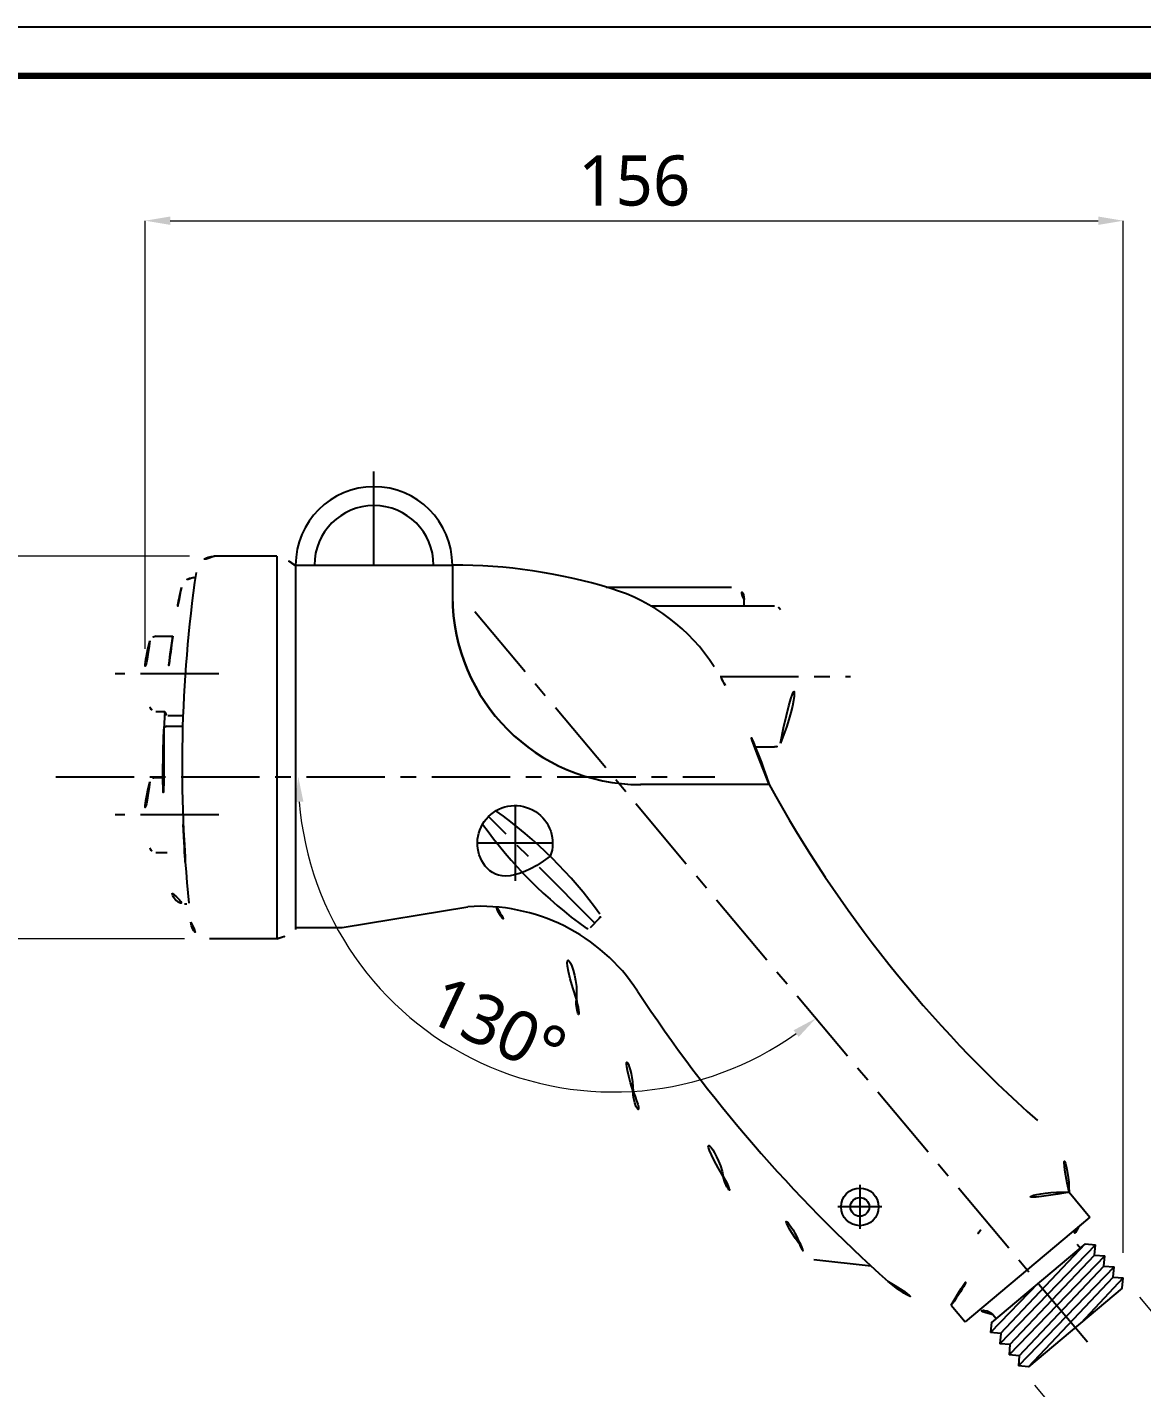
# Model space of a CAD drawing. Extents: x 16296675150 to 16296675606, y -37409617853 to -37409617519.
# Drawn here: x 16296675311.3 to 16296675489.1, y -37409617735.6 to -37409617518.6 of the extents above; entities that cross this region are included whole.
import ezdxf

# ---------------------------------------------------------------- set-up
doc = ezdxf.new("R2010")
doc.units = 0
doc.header["$LTSCALE"] = 10
doc.header["$MEASUREMENT"] = 0
doc.header["$PDMODE"] = 3
doc.header["$PDSIZE"] = -10
doc.linetypes.add('CENTER', pattern=[2, 1.25, -0.25, 0.25, -0.25])
doc.layers.get('0').update_dxf_attribs({"linetype": 'CONTINUOUS'})
doc.layers.get('DEFPOINTS').update_dxf_attribs({"linetype": 'CONTINUOUS'})
for name, color, linetype in [('1', 7, 'CONTINUOUS'), ('3', 3, 'CONTINUOUS'), ('DIM', 4, 'CONTINUOUS')]:
    doc.layers.add(name, color=color, linetype=linetype)
doc.styles.add('Daelim Dimension', font='')
doc.styles.get('Daelim Dimension').set_extended_font_data('NanumGothic')
doc.dimstyles.new('DEFAULT', dxfattribs={"dimscale": 2, "dimtxt": 2, "dimasz": 2, "dimexe": 0, "dimexo": 2, "dimgap": 1, "dimtad": 1, "dimdec": 1, "dimzin": 9, "dimdsep": 46, "dimtxsty": 'Daelim Dimension', "dimcen": 0.5, "dimclrd": 252, "dimclre": 252, "dimclrt": 3, "dimadec": 1, "dimazin": 0, "dimtfac": 1, "dimtdec": 1, "dimtix": 1, "dimtmove": 0, "dimatfit": 3, "dimfxl": 1, "dimtolj": 1, "dimtzin": 1, "dimlwd": 9, "dimlwe": 9, "dimarcsym": 0})

# ---------------------------------------------------------------- blocks, each defined once
blk = doc.blocks.new('*D0')
at = {"color": 5, "lineweight": 9, "ltscale": 0.5, "transparency": 16777216}
for p, q in [((16296675330.097839, -37409617617.765327), (16296675330.097839, -37409617549.495911)), ((16296675334.097839, -37409617549.495911), (16296675482.12207, -37409617549.495911)), ((16296675486.12207, -37409617714.104912), (16296675486.12207, -37409617549.495911))]:
    blk.add_line(p, q, dxfattribs=at)
at = {"color": 5, "ltscale": 0.5, "transparency": 16777216}
for points in [[(16296675334.097839, -37409617548.829247), (16296675334.097839, -37409617550.162567), (16296675330.097839, -37409617549.495911)], [(16296675482.12207, -37409617548.829247), (16296675482.12207, -37409617550.162567), (16296675486.12207, -37409617549.495911)]]:
    blk.add_solid(points, dxfattribs=at)
at = {"layer": 'DEFPOINTS', "color": 0, "ltscale": 0.5, "transparency": 16777216}
for p in [(16296675486.12207, -37409617549.495911), (16296675330.097839, -37409617621.765327), (16296675486.12207, -37409617718.104912)]:
    blk.add_point(p, dxfattribs=at)
at = {"color": 7, "ltscale": 0.5, "transparency": 16777216, "insert": (16296675408.109949, -37409617543.141121), "char_height": 8, "attachment_point": 5, "style": 'Daelim Dimension'}
blk.add_mtext('\\A1;156', dxfattribs=at)
blk = doc.blocks.new('*D2')
at = {"color": 5, "lineweight": 9, "ltscale": 0.5, "transparency": 16777216}
for p, q in [((16296675337.18078, -37409617603.004547), (16296675301.66481, -37409617603.004547)), ((16296675301.66481, -37409617607.004547), (16296675301.66481, -37409617660.041107)), ((16296675336.368389, -37409617664.041107), (16296675301.66481, -37409617664.041107))]:
    blk.add_line(p, q, dxfattribs=at)
at = {"color": 5, "ltscale": 0.5, "transparency": 16777216}
for points in [[(16296675300.99814, -37409617607.004547), (16296675302.33148, -37409617607.004547), (16296675301.66481, -37409617603.004547)], [(16296675300.99814, -37409617660.041107), (16296675302.33148, -37409617660.041107), (16296675301.66481, -37409617664.041107)]]:
    blk.add_solid(points, dxfattribs=at)
at = {"layer": 'DEFPOINTS', "color": 0, "ltscale": 0.5, "transparency": 16777216}
for p in [(16296675341.18078, -37409617603.004547), (16296675301.66481, -37409617664.041107), (16296675340.368389, -37409617664.041107)]:
    blk.add_point(p, dxfattribs=at)
at = {"color": 7, "ltscale": 0.5, "transparency": 16777216, "insert": (16296675293.277121, -37409617633.522827), "char_height": 8, "attachment_point": 5, "rotation": 90, "style": 'Daelim Dimension'}
blk.add_mtext('\\A1;{\\H1.25x;\\C256;Ø}61', dxfattribs=at)
blk = doc.blocks.new('*D3')
at = {"color": 5, "lineweight": 9, "ltscale": 0.5, "transparency": 16777216}
blk.add_arc((16296675404.78704, -37409617638.17264), 50.26974, 184.5602703, 305.4397308, dxfattribs=at)
at = {"color": 5, "ltscale": 0.5, "transparency": 16777216}
for points in [[(16296675354.01031, -37409617642.19599), (16296675355.34258, -37409617642.14294), (16296675354.5173, -37409617638.17264)], [(16296675433.5279, -37409617678.60136), (16296675434.34364, -37409617679.65604), (16296675437.09981, -37409617676.6815)]]:
    blk.add_solid(points, dxfattribs=at)
at = {"layer": 'DEFPOINTS', "color": 0, "ltscale": 0.5, "transparency": 16777216}
for p in [(16296675382.67188, -37409617611.8168), (16296675315.84097, -37409617638.17264), (16296675420.98625, -37409617638.17264), (16296675401.86412, -37409617688.35733), (16296675480.41735, -37409617728.30532)]:
    blk.add_point(p, dxfattribs=at)
at = {"color": 7, "ltscale": 0.5, "transparency": 16777216, "insert": (16296675386.2302, -37409617677.96791), "char_height": 8, "attachment_point": 5, "rotation": 334.9999999, "style": 'Daelim Dimension'}
blk.add_mtext('\\A1;130°', dxfattribs=at)
blk = doc.blocks.new('*D6')
at = {"color": 252, "lineweight": 9, "ltscale": 0.5, "transparency": 16777216}
for p, q in [((16296675488.69112, -37409617721.170853), (16296675501.94754, -37409617736.991226)), ((16296675471.95204, -37409617735.197083), (16296675485.20846, -37409617751.017464)), ((16296675488.274389, -37409617748.44841), (16296675498.881599, -37409617739.56028))]:
    blk.add_line(p, q, dxfattribs=at)
at = {"color": 252, "ltscale": 0.5, "transparency": 16777216}
for points in [[(16296675498.45343, -37409617739.049294), (16296675499.309771, -37409617740.071274), (16296675501.94754, -37409617736.991226)], [(16296675487.84622, -37409617747.937424), (16296675488.70257, -37409617748.959396), (16296675485.20846, -37409617751.017464)]]:
    blk.add_solid(points, dxfattribs=at)
at = {"layer": 'DEFPOINTS', "color": 0, "ltscale": 0.5, "transparency": 16777216}
for p in [(16296675486.12207, -37409617718.104919), (16296675469.38299, -37409617732.131149), (16296675501.94754, -37409617736.991226)]:
    blk.add_point(p, dxfattribs=at)
at = {"color": 2, "ltscale": 0.5, "transparency": 16777216, "insert": (16296675497.62133, -37409617749.026863), "char_height": 4, "attachment_point": 5, "rotation": 39.96075633, "style": 'Daelim Dimension'}
blk.add_mtext('\\A1;G1/2-14TH', dxfattribs=at)

msp = doc.modelspace()

# ---------------------------------------------------------------- linework, layer by layer
at = {"color": 7, "linetype": 'CENTER'}
msp.add_line((16296675366.597839, -37409617604.419167), (16296675366.5641, -37409617589.510117), dxfattribs=at)
at = {"color": 1, "linetype": 'CENTER'}
for p, q in [((16296675341.832161, -37409617621.765327), (16296675325.31896, -37409617621.765327)), ((16296675421.79854, -37409617622.169167), (16296675442.630199, -37409617622.169167)), ((16296675341.832161, -37409617644.265327), (16296675325.31896, -37409617644.265327))]:
    msp.add_line(p, q, dxfattribs=at)
at = {"color": 7}
for p, q in [((16296675478.764, -37409617712.722351), (16296675479.26634, -37409617713.321022)), ((16296675480.033649, -37409617712.679749), (16296675481.69578, -37409617712.809959)), ((16296675481.52758, -37409617714.446854), (16296675481.69578, -37409617712.809959)), ((16296675481.52758, -37409617714.446854), (16296675483.1682, -37409617714.573647)), ((16296675483.00116, -37409617716.216278), (16296675483.1682, -37409617714.573647)), ((16296675483.00116, -37409617716.216278), (16296675484.647369, -37409617716.343117)), ((16296675484.481291, -37409617717.980217), (16296675484.647369, -37409617716.343117)), ((16296675485.95792, -37409617719.740013), (16296675471.02005, -37409617732.274368)), ((16296675484.481291, -37409617717.980217), (16296675486.12207, -37409617718.104912)), ((16296675485.95792, -37409617719.740013), (16296675486.12207, -37409617718.104912)), ((16296675465.358219, -37409617723.971138), (16296675465.83836, -37409617724.54335)), ((16296675465.07325, -37409617725.160507), (16296675464.92396, -37409617726.797028)), ((16296675466.56068, -37409617726.944077), (16296675464.92396, -37409617726.797028)), ((16296675466.558649, -37409617726.941643), (16296675466.41107, -37409617728.578323)), ((16296675468.047951, -37409617728.723648), (16296675466.41107, -37409617728.578323)), ((16296675468.04077, -37409617728.715057), (16296675467.893579, -37409617730.351768)), ((16296675469.530491, -37409617730.496712), (16296675467.893579, -37409617730.351768)), ((16296675469.52846, -37409617730.494278), (16296675469.38299, -37409617732.131142)), ((16296675471.02005, -37409617732.274368), (16296675469.38299, -37409617732.131142))]:
    msp.add_line(p, q, dxfattribs=at)
at = {"ltscale": 0.5}
msp.add_lwpolyline([(16296675150.245461, -37409617852.537933), (16296675605.945459, -37409617852.537933), (16296675605.945459, -37409617518.637917), (16296675150.245461, -37409617518.637917)], close=True, dxfattribs=at)
at = {"color": 5, "linetype": 'ByBlock', "lineweight": 200, "const_width": 1.05}
msp.add_lwpolyline([(16296675157.573191, -37409617838.240623), (16296675598.573191, -37409617838.240623), (16296675598.573191, -37409617526.390617), (16296675157.573191, -37409617526.390617)], close=True, dxfattribs=at)
at = {"color": 7}
for radius in [12.5, 9.5]:
    msp.add_arc((16296675366.597839, -37409617604.419167), radius, 0, 180, dxfattribs=at)
at = {"layer": '1', "color": 1}
for p, q in [((16296675389.097839, -37409617642.765327), (16296675389.097839, -37409617654.765327)), ((16296675395.097839, -37409617648.765327), (16296675383.097839, -37409617648.765327)), ((16296675444.097839, -37409617703.265327), (16296675444.097839, -37409617710.265327)), ((16296675447.597839, -37409617706.765327), (16296675440.597839, -37409617706.765327))]:
    msp.add_line(p, q, dxfattribs=at)
at = {"layer": '3', "color": 1, "linetype": 'CENTER'}
msp.add_line((16296675382.671881, -37409617611.816803), (16296675480.417351, -37409617728.305321), dxfattribs=at)
at = {"layer": '3', "color": 7, "linetype": 'CENTER'}
for p, q in [((16296675477.46026, -37409617704.437401), (16296675480.7929, -37409617708.409088)), ((16296675458.64068, -37409617722.457916), (16296675460.87575, -37409617725.121567))]:
    msp.add_line(p, q, dxfattribs=at)
at = {"layer": 'DIM', "color": 7}
for p, q in [((16296675351.097839, -37409617603.004547), (16296675341.18078, -37409617603.004547)), ((16296675351.097839, -37409617603.004547), (16296675351.097839, -37409617664.041107)), ((16296675351.097839, -37409617603.004547), (16296675351.097839, -37409617612.265327)), ((16296675351.097839, -37409617604.315323), (16296675351.097839, -37409617662.535316)), ((16296675354.097839, -37409617604.315323), (16296675354.097839, -37409617662.535316)), ((16296675354.097839, -37409617604.419167), (16296675379.097839, -37409617604.419167)), ((16296675354.097839, -37409617604.419167), (16296675354.097839, -37409617614.265327)), ((16296675379.097839, -37409617604.419167), (16296675379.097839, -37409617609.419167)), ((16296675379.143141, -37409617604.419167), (16296675379.143141, -37409617609.419167)), ((16296675337.835449, -37409617606.415321), (16296675338.092239, -37409617606.415321)), ((16296675354.097839, -37409617607.919167), (16296675354.097839, -37409617657.9384)), ((16296675354.097839, -37409617607.919167), (16296675354.097839, -37409617614.265327)), ((16296675403.643141, -37409617607.919167), (16296675423.643141, -37409617607.919167)), ((16296675410.7409, -37409617610.919167), (16296675430.498131, -37409617610.919167)), ((16296675425.643141, -37409617610.919167), (16296675425.643141, -37409617609.919167)), ((16296675351.097839, -37409617614.015327), (16296675351.097839, -37409617629.515327)), ((16296675351.097839, -37409617614.015327), (16296675351.097839, -37409617614.265327)), ((16296675354.097839, -37409617613.765327), (16296675354.097839, -37409617632.765327)), ((16296675331.82733, -37409617615.765327), (16296675334.492479, -37409617615.765327)), ((16296675354.097839, -37409617615.865334), (16296675354.097839, -37409617627.665321)), ((16296675331.82733, -37409617627.765327), (16296675333.22217, -37409617627.765327)), ((16296675333.22217, -37409617627.765327), (16296675333.07369, -37409617630.604752)), ((16296675333.715151, -37409617628.393753), (16296675336.13946, -37409617628.393753)), ((16296675333.57324, -37409617630.125793), (16296675336.080549, -37409617630.125793)), ((16296675354.097839, -37409617632.765327), (16296675354.097839, -37409617662.235321)), ((16296675427.396761, -37409617633.419167), (16296675430.498131, -37409617633.419167)), ((16296675331.82733, -37409617638.265327), (16296675332.960661, -37409617638.265327)), ((16296675331.82733, -37409617650.265327), (16296675333.62726, -37409617650.265327)), ((16296675351.097839, -37409617648.765327), (16296675351.097839, -37409617664.041107)), ((16296675336.39642, -37409617658.440231), (16296675336.764231, -37409617658.440231)), ((16296675361.53479, -37409617662.235321), (16296675381.55905, -37409617658.896317)), ((16296675402.586769, -37409617660.732246), (16296675401.06476, -37409617662.25425)), ((16296675354.097839, -37409617662.235321), (16296675361.53479, -37409617662.235321)), ((16296675351.097839, -37409617664.041107), (16296675340.368389, -37409617664.041107)), ((16296675480.7929, -37409617708.409088), (16296675460.87575, -37409617725.121567)), ((16296675480.7929, -37409617708.409088), (16296675479.010509, -37409617709.904694)), ((16296675445.91955, -37409617716.219177), (16296675436.757299, -37409617715.218002)), ((16296675462.54056, -37409617723.724617), (16296675460.87575, -37409617725.121567))]:
    msp.add_line(p, q, dxfattribs=at)
at = {"layer": 'DIM', "color": 1, "linetype": 'CENTER'}
msp.add_line((16296675315.840969, -37409617638.172638), (16296675420.98625, -37409617638.172638), dxfattribs=at)
at = {"layer": 'DIM', "color": 7, "linetype": 'Continuous'}
for p, q in [((16296675426.68359, -37409617639.419167), (16296675409.097839, -37409617639.419167)), ((16296675429.643141, -37409617639.419167), (16296675409.143141, -37409617639.419167)), ((16296675480.033649, -37409617712.679749), (16296675465.071051, -37409617725.184624)), ((16296675481.69578, -37409617712.809959), (16296675466.41107, -37409617728.578323)), ((16296675466.546329, -37409617726.942787), (16296675480.033649, -37409617712.679749)), ((16296675483.1682, -37409617714.573647), (16296675467.893579, -37409617730.351768)), ((16296675468.04006, -37409617728.722954), (16296675481.52758, -37409617714.446854)), ((16296675484.647369, -37409617716.343117), (16296675469.38299, -37409617732.131142)), ((16296675469.528259, -37409617730.496513), (16296675483.00116, -37409617716.216278)), ((16296675472.52717, -37409617718.953232), (16296675464.92396, -37409617726.797028)), ((16296675471.02005, -37409617732.274368), (16296675484.481291, -37409617717.980217)), ((16296675479.400669, -37409617725.242188), (16296675486.12207, -37409617718.104912))]:
    msp.add_line(p, q, dxfattribs=at)
at = {"layer": 'DIM', "color": 7, "linetype": 'CENTER'}
msp.add_line((16296675401.82576, -37409617661.493248), (16296675384.8552, -37409617644.522682), dxfattribs=at)
at = {"layer": 'DIM', "color": 7}
for radius in [3, 1.5, 1.5]:
    msp.add_circle((16296675444.097839, -37409617706.765327), radius, dxfattribs=at)
for centre, radius, start, end in [((16296675341.18078, -37409617606.004547), 3, 90, 171.79852667), ((16296675349.199141, -37409617610.528732), 7.76005, 50.85588744, 75.83727441), ((16296675379.373619, -37409617690.305779), 85.886924, 73.08994191, 90.15376085), ((16296675337.835449, -37409617608.415321), 2, 90, 168.26684259), ((16296675553.940559, -37409617636.669319), 217.958258, 171.79852667, 185.70262244), ((16296675473.060749, -37409617636.501289), 140.111192, 168.26684259, 171.4892389), ((16296675395.62945, -37409617636.835258), 30, 32.71750413, 73.08994191), ((16296675423.643141, -37409617609.919167), 2, 0, 90), ((16296675430.498131, -37409617611.919167), 1, 23.6393272, 90), ((16296675407.080641, -37409617622.169167), 26.5625, 336.3606728, 23.6393272), ((16296675348.597839, -37409617621.765327), 18.5, 163.39851103, 196.60148897), ((16296675331.82733, -37409617616.765327), 1, 90, 163.39851103), ((16296675473.060749, -37409617636.501289), 140.111192, 171.4892389, 176.46529633), ((16296675384.2145, -37409617644.168503), 43.567509, 28.1270256, 32.71750413), ((16296675342.685261, -37409617668.555344), 91.709266, 18.52407474, 31.51239699), ((16296675331.82733, -37409617626.765327), 1, 196.60148897, 270), ((16296675333.715151, -37409617627.893753), 0.5, 176.46529633, 270), ((16296675473.060749, -37409617636.501289), 140.111192, 177.58806918, 188.30084873), ((16296675333.57324, -37409617630.625793), 0.5, 90, 177.58806918), ((16296675430.498131, -37409617632.419167), 1, 270, 336.3606728), ((16296675348.597839, -37409617644.265327), 18.5, 163.39851103, 196.60148897), ((16296675331.82733, -37409617639.265327), 1, 90, 163.39851103), ((16296675605.008169, -37409617543.257309), 200, 208.73840744, 228.47037497), ((16296675389.097839, -37409617648.765327), 6, 339.59487148, 290.40516663), ((16296675344.7187, -37409617701.764473), 71.356914, 35.73773914, 54.60366626), ((16296675553.940559, -37409617636.669319), 217.958258, 182.39180835, 186.51022222), ((16296675442.096991, -37409617604.386177), 71.356914, 215.39638531, 234.26226086), ((16296675331.82733, -37409617649.265327), 1, 196.60148897, 270), ((16296675336.39642, -37409617656.440231), 2, 188.30084873, 289.40650018), ((16296675383.572029, -37409617688.828697), 30, 33.32071089, 93.84734678), ((16296675390.8755, -37409617657.407967), 5, 197.80272546, 260.87382346), ((16296675402.23321, -37409617660.378693), 0.5, 315, 35.73773914), ((16296675340.368389, -37409617661.041107), 3, 186.51022222, 270), ((16296675349.199141, -37409617656.516922), 7.76005, 284.16272559, 309.14411256), ((16296675388.41704, -37409617672.711746), 10.5, 354.79447001, 82.59548071), ((16296675400.71121, -37409617661.900703), 0.5, 234.26226086, 315), ((16296675403.853121, -37409617674.118042), 5, 174.79447001, 245.45185475), ((16296675605.008169, -37409617543.257309), 235, 213.32071089, 228.27668628), ((16296675397.4135, -37409617688.217033), 10.5, 359.30100844, 65.45185475), ((16296675412.91234, -37409617688.406151), 5, 179.30100844, 266.6151665), ((16296675411.99719, -37409617703.879097), 10.5, 10.72105161, 86.6151665), ((16296675462.46199, -37409617704.209427), 15, 359.12919857, 48.47037497), ((16296675427.226629, -37409617700.995682), 5, 190.72105161, 260.46757428), ((16296675476.452801, -37409617721.651009), 17.243064, 86.65042332, 139.3540654), ((16296675424.65975, -37409617716.281647), 10.5, 19.01716286, 80.46757428), ((16296675465.645889, -37409617712.373306), 3, 139.3540654, 175.98033148), ((16296675480.296089, -37409617711.436783), 2, 130.00000781, 219.99984038), ((16296675438.36834, -37409617711.556793), 4, 192.30432736, 246.24920114), ((16296675444.094191, -37409617710.858757), 18.604855, 321.43187663, 355.98033148), ((16296675458.590509, -37409617707.458), 15, 228.27668628, 270.19168318), ((16296675463.82613, -37409617725.256706), 2, 39.99984038, 130.00000781)]:
    msp.add_arc(centre, radius, start, end, dxfattribs=at)
at = {"layer": 'DIM', "color": 7, "linetype": 'Continuous'}
for centre in [(16296675409.097839, -37409617609.419167), (16296675409.143141, -37409617609.419167)]:
    msp.add_arc(centre, 30, 180, 270, dxfattribs=at)

# ---------------------------------------------------------------- dimensions: what is measured, and where the dimension line sits
at = {"ltscale": 0.5}
dim = msp.add_linear_dim(base=(16296675486.12207, -37409617549.495911), p1=(16296675330.097839, -37409617621.765327), p2=(16296675486.12207, -37409617718.104912), dimstyle='DEFAULT', override={"dimtxt": 4, "dimclrd": 5, "dimclre": 5, "dimclrt": 7}, dxfattribs=at)
dim.commit()
dim.dimension.update_dxf_attribs({"geometry": '*D0', "text_midpoint": (16296675408.109949, -37409617549.495911), "dimtype": 160})
dim = msp.add_linear_dim(base=(16296675301.66481, -37409617664.041107), p1=(16296675341.18078, -37409617603.004547), p2=(16296675340.368389, -37409617664.041107), angle=90, text='{\\H1.25x;\\C256;Ø}<>', dimstyle='DEFAULT', override={"dimtxt": 4, "dimclrd": 5, "dimclre": 5, "dimclrt": 7}, dxfattribs=at)
dim.commit()
dim.dimension.update_dxf_attribs({"geometry": '*D2', "text_midpoint": (16296675293.277121, -37409617633.522827)})
dim = msp.add_angular_dim_2l(base=(16296675401.86412, -37409617688.35733), line1=((16296675315.840969, -37409617638.172638), (16296675420.98625, -37409617638.172638)), line2=((16296675382.671881, -37409617611.816803), (16296675480.417351, -37409617728.305321)), dimstyle='DEFAULT', override={"dimtxt": 4, "dimclrd": 5, "dimclrt": 7, "dimadec": 0}, dxfattribs=at)
dim.commit()
dim.dimension.update_dxf_attribs({"geometry": '*D3', "text_midpoint": (16296675386.2302, -37409617677.967911)})
dim = msp.add_linear_dim(base=(16296675501.94754, -37409617736.991226), p1=(16296675469.38299, -37409617732.131142), p2=(16296675486.12207, -37409617718.104912), angle=39.96075633, text='G1/2-14TH', dimstyle='DEFAULT', override={"dimclrt": 2, "dimtmove": 2}, dxfattribs=at)
dim.commit()
dim.dimension.update_dxf_attribs({"geometry": '*D6', "text_midpoint": (16296675497.62133, -37409617749.026863), "dimtype": 161})

doc.saveas('drawing.dxf')
